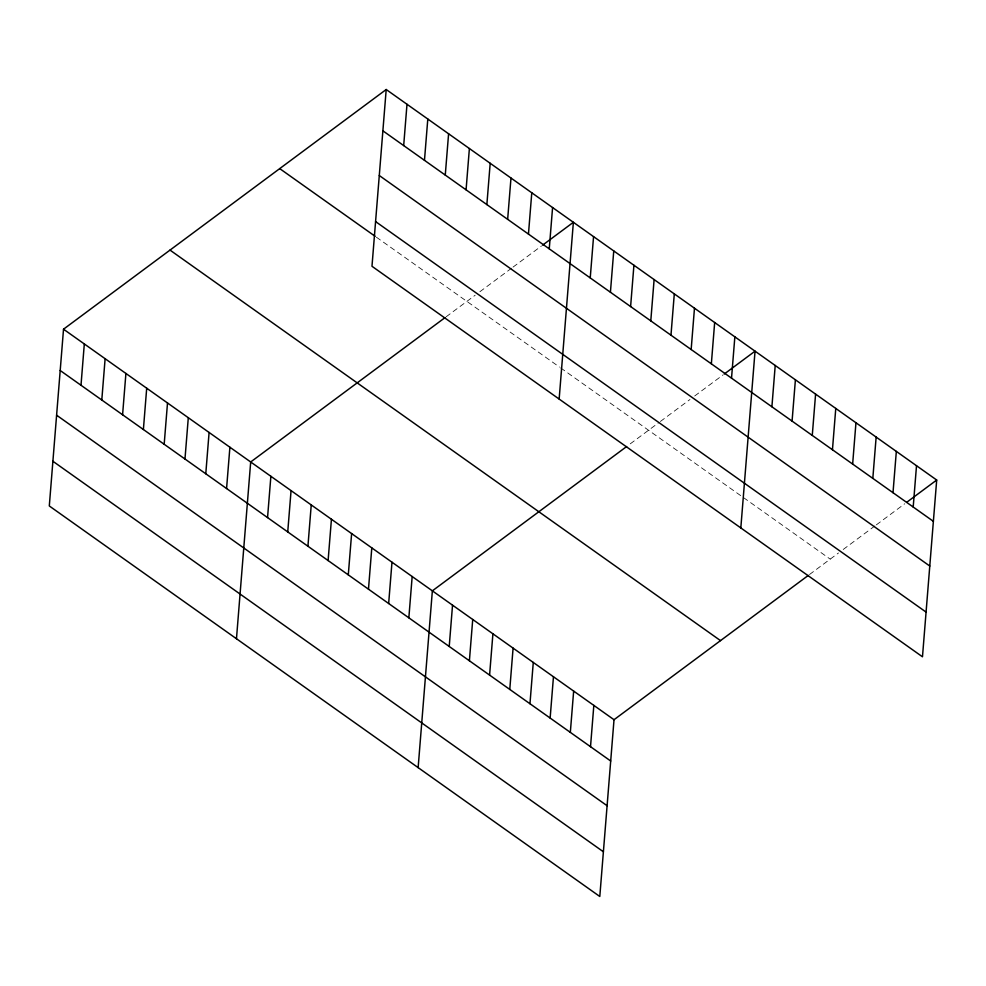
<?xml version="1.0" encoding="UTF-8"?>
<svg xmlns="http://www.w3.org/2000/svg" width="986" height="986" viewBox="0 0 986 986"><rect width="100%" height="100%" fill="white"/><g stroke="black" fill="none" stroke-linecap="round" stroke-linejoin="round"><path stroke-width="0.74" stroke-dasharray="4.93 3.7" d="M446.165 316.777L475.166 295.233M479.899 291.72L511.845 267.995M513.028 267.107L541.425 246.019M630.264 443.836L659.203 422.341M660.386 421.466L689.966 399.503M694.699 395.978L723.095 374.89M809.494 574.518L838.494 552.973M843.227 549.461L875.174 525.735M876.357 524.848L904.754 503.76M376.356 237.17L559.506 367.088M560.689 367.926L742.347 496.796M743.543 497.634L830.212 559.124"/><path stroke-width="1.48" d="M386.204 89.516L371.981 266.282L922.477 656.799L936.7 480.034L386.204 89.516L63.523 329.201L49.3 505.966L599.796 896.484L614.019 719.718L808.273 575.43M81 385.255L84.315 343.954M101.792 400.008L105.12 358.707M122.584 414.761L125.912 373.46M143.389 429.502L146.704 388.213M164.181 444.255L167.509 402.966M184.974 459.008L188.301 417.719M205.778 473.761L209.094 432.472M226.57 488.514L229.898 447.225M236.467 638.743L250.69 461.978L444.945 317.689M267.551 517.588L270.879 476.287M287.739 531.91L291.067 490.609M307.928 546.232L311.243 504.931M328.104 560.553L331.432 519.252M348.292 574.863L351.62 533.562M403.681 145.571L406.996 104.269M368.481 589.184L371.796 547.883M388.657 603.506L391.984 562.205M424.473 160.324L427.801 119.023M408.845 617.828L412.173 576.527M445.265 175.077L448.593 133.776M418.138 767.613L432.361 590.848L626.615 446.559M466.07 189.83L469.385 148.529M449.222 646.459L452.537 605.157M486.862 204.583L490.19 163.282M469.398 660.78L472.725 619.479M507.654 219.336L510.982 178.035M489.586 675.102L492.914 633.801M528.459 234.089L531.774 192.788M509.774 689.424L513.09 648.122M549.251 248.842L552.579 207.541M529.963 703.733L533.278 662.432M559.148 399.059L573.371 222.294L542.608 245.144M550.139 718.054L553.466 676.753M590.232 277.904L593.56 236.615M570.327 732.376L573.655 691.075M610.42 292.226L613.748 250.925M590.515 746.698L593.831 705.397M630.609 306.547L633.924 265.246M650.785 320.869L654.112 279.568M670.973 335.191L674.301 293.89M691.161 349.5L694.477 308.199M711.35 363.822L714.665 322.521M731.526 378.143L734.853 336.842M740.819 527.929L755.042 351.164L724.279 374.014M771.902 406.774L775.218 365.486M792.078 421.096L795.406 379.795M812.267 435.418L815.595 394.117M832.455 449.739L835.771 408.438M852.643 464.061L855.959 422.76M872.82 478.37L876.147 437.069M893.008 492.692L896.336 451.391M913.196 507.014L916.512 465.712M907.12 501.997L936.7 480.034M382.876 130.818L933.372 521.335M379.29 175.52L929.786 566.038M375.58 221.579L926.076 612.096M279.716 168.606L375.136 236.295M170.011 250.099L720.507 640.617M63.523 329.201L614.019 719.718M60.195 370.502L610.691 761.007M56.609 415.205L607.105 805.722M52.899 461.263L603.395 851.781"/></g></svg>
